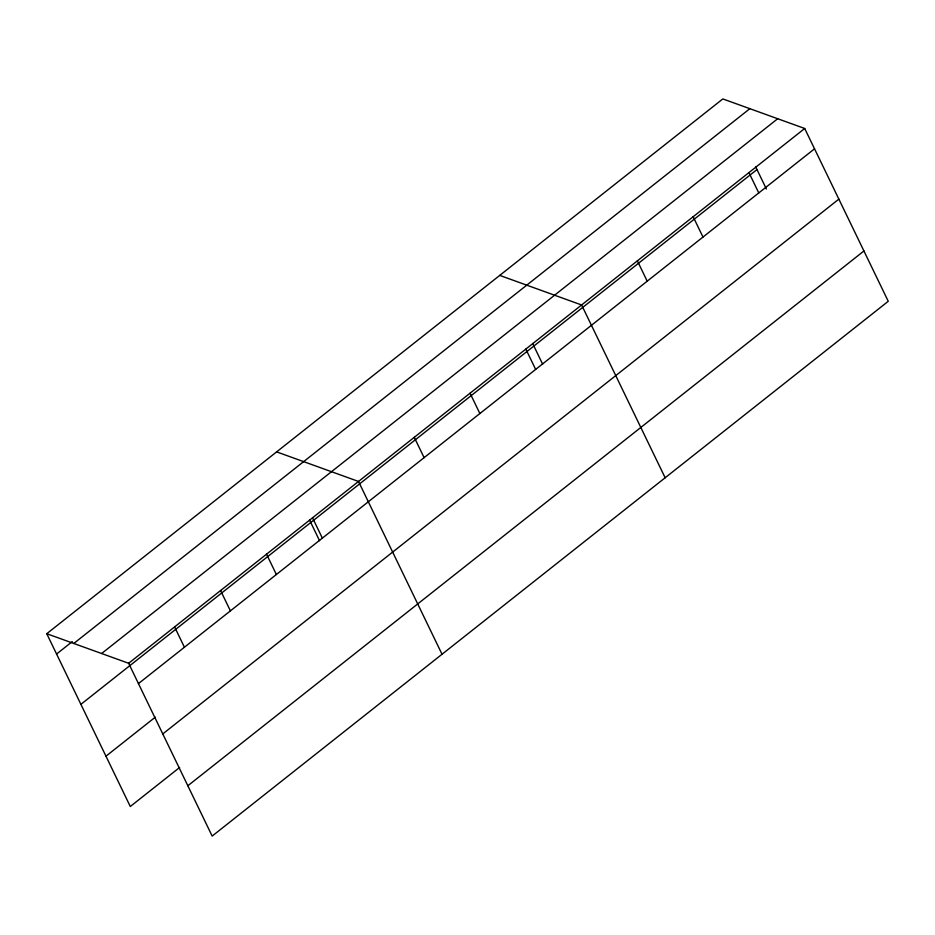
<?xml version="1.0" encoding="UTF-8"?>
<svg xmlns="http://www.w3.org/2000/svg" width="935" height="935" viewBox="0 0 935 935"><rect width="100%" height="100%" fill="white"/><g stroke="black" fill="none" stroke-linecap="round" stroke-linejoin="round"><path stroke-width="1.4" d="M46.75 633.708L722.837 98.923L804.708 128.492L888.25 301.292L212.163 836.077L128.633 663.277L46.75 633.708L130.292 806.508L179.625 767.483M56.579 654.033L72.276 641.609M73.771 643.467L749.858 108.682M101.611 653.518L777.698 118.733M128.633 663.277L804.708 128.492M80.901 704.347L756.988 169.562M138.45 683.602L814.537 148.817M105.959 756.193L155.303 717.168M162.784 733.917L838.859 199.132M187.841 785.762L863.928 250.977M499.722 275.393L581.605 304.974L665.147 477.773M276.62 451.874L358.502 481.455L442.033 654.255M755.737 166.979L766.384 188.999M748.935 172.613L758.764 192.937M693.162 216.733L702.98 237.058M637.378 260.853L647.207 281.178M532.634 343.461L542.651 364.183M525.832 349.094L535.65 369.418M470.048 393.214L479.877 413.539M414.275 437.335L424.104 457.659M312.524 517.815L322.353 538.139M309.52 519.942L319.536 540.664M266.545 554.186L276.374 574.511M220.578 590.546L230.407 610.871M174.6 626.917L184.429 647.242"/></g></svg>
